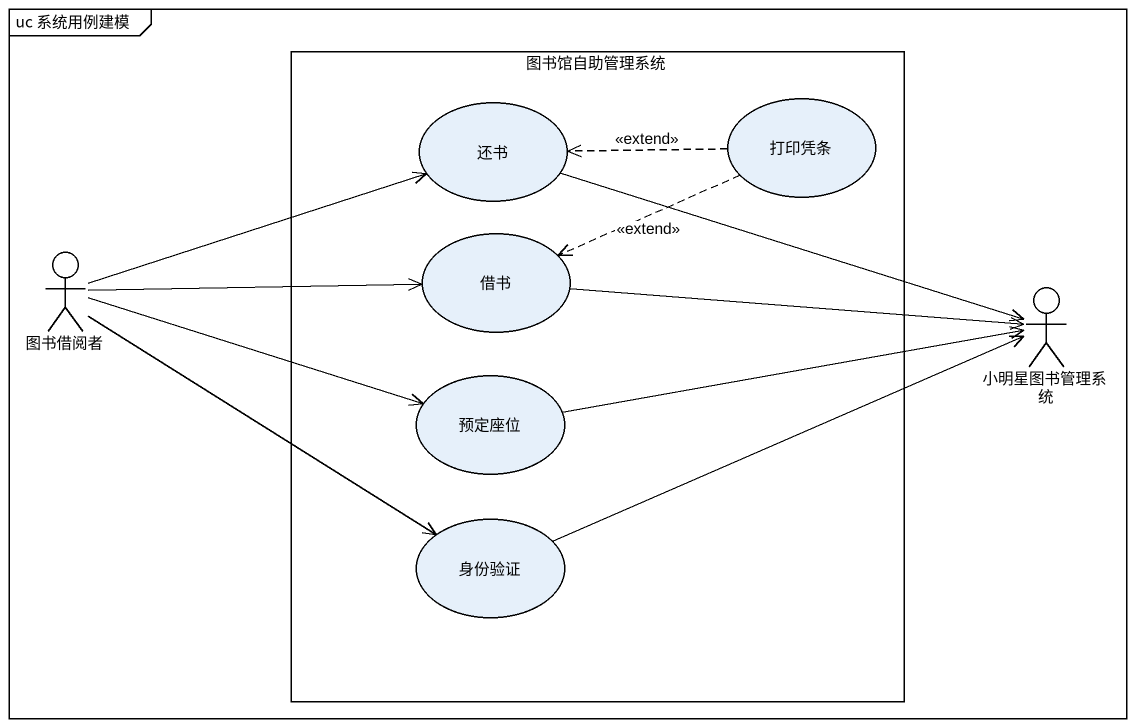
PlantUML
@startuml
mainframe uc 系统用例建模
rectangle 图书馆自助管理系统 {
  usecase 还书
  usecase 打印凭条
  usecase 借书
  usecase 预定座位
  usecase 身份验证
}
actor 图书借阅者
actor 小明星图书管理系统
还书 -right-> 小明星图书管理系统
打印凭条 .left.> 还书 : <<extend>>
打印凭条 .left.> 借书 : <<extend>>
图书借阅者 -right-> 还书
图书借阅者 -right-> 借书
图书借阅者 -right-> 预定座位
图书借阅者 -right-> 身份验证
借书 -right-> 小明星图书管理系统
预定座位 -right-> 小明星图书管理系统
身份验证 -right-> 小明星图书管理系统
@enduml
